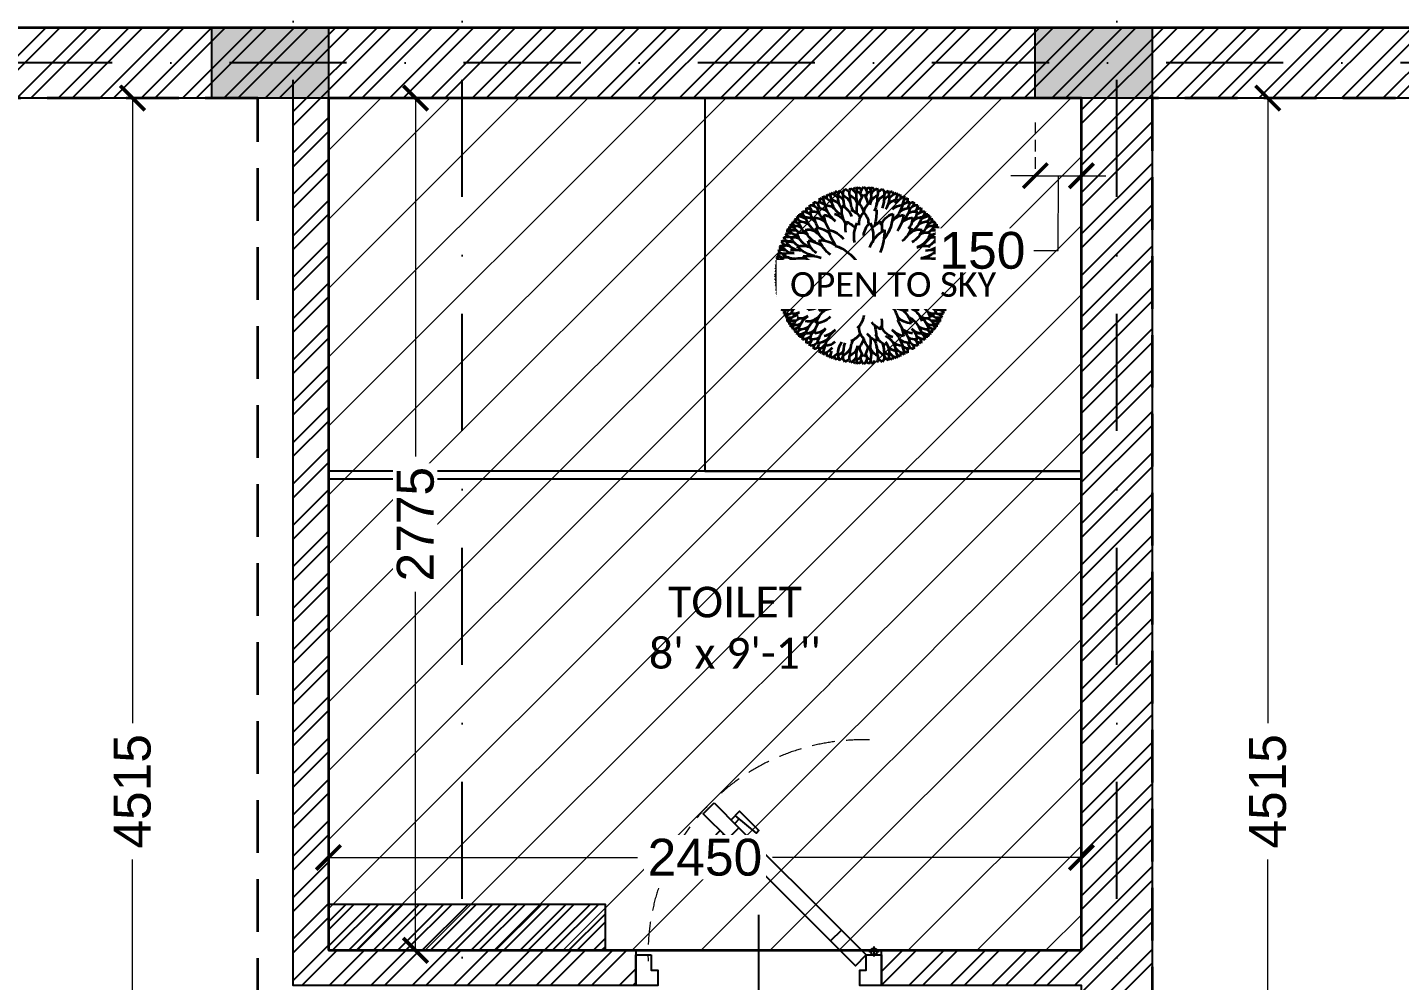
# Model space of a CAD drawing. Header units: millimetres. Extents: x -10000 to 124200, y -12045 to 23620.
# Drawn here: x 37130 to 41595, y 10516 to 13620 of the extents above; entities that cross this region are included whole.
import ezdxf
from ezdxf.enums import TextEntityAlignment as Align

# ---------------------------------------------------------------- set-up
doc = ezdxf.new("R2010")
doc.units = ezdxf.units.MM
doc.header["$LTSCALE"] = 150
for name, pattern in [('1625_East Villa$0$DASHED', [0.75, 0.5, -0.25]), ('1625_East Villa$0$HIDDEN', [0]), ('1625E_Grid$0$DASHDOTX2', [50.8, 25.4, -12.7, 0, -12.7]), ('3BHK-W(SB)$0$HIDDEN', [0.375, 0.25, -0.125]), ('HIDDENX2', [19.05, 12.7, -6.35])]:
    doc.linetypes.add(name, pattern=pattern)
for name, color, linetype in [('1625_East Villa$0$ad-Door', 11, 'Continuous'), ('1625_East Villa$0$ad-Elevation 10', 8, 'Continuous'), ('1625_East Villa$0$ad-Furniture', 8, 'Continuous'), ('1625_East Villa$0$ad-Glass Sectionline', 140, 'Continuous'), ('1625_East Villa$0$ad-Ledge wall', 6, 'Continuous'), ('1625_East Villa$0$ad-Text main', 7, 'Continuous'), ('1625_East Villa$0$ad-Text Main_Door&window Label', 7, 'Continuous'), ('1625_East Villa$0$ad-Wall', 240, 'Continuous'), ('1625_East Villa$0$ad-Wall hatch', 8, 'Continuous'), ('1625E_Columns$0$ad-Column', 3, 'Continuous'), ('1625E_Columns$0$ad-Column Hatch', 125, 'Continuous'), ('1625E_Grid$0$ad-Grid', 8, '1625E_Grid$0$DASHDOTX2')]:
    doc.layers.add(name, color=color, linetype=linetype)
doc.layers.add('1625_East Villa$0$ad-Landscape 2', color=7, linetype='Continuous', lineweight=35, true_color=0x264c00)
for name, color, linetype, lineweight in [('ad-Dimension', 6, 'Continuous', 0), ('ad-Elevation 10', 8, 'Continuous', 0), ('ad-Framing', 4, 'Continuous', 35)]:
    doc.layers.add(name, color=color, linetype=linetype, lineweight=lineweight)
doc.layers.get('1625_East Villa$0$ad-Furniture').off()
doc.styles.add('1625_East Villa$0$New Text Style', font='arial.ttf', dxfattribs={"height": 100})
doc.styles.add('1625_East Villa$0$Standard', font='calibril.ttf')
doc.styles.add('ROMANS-TITLE', font='arial.ttf', dxfattribs={"width": 0.8})
doc.styles.get("Standard").update_dxf_attribs({"font": 'arial.ttf'})
doc.dimstyles.new('A-75-DIM-INT (Framing)', dxfattribs={"dimscale": 100, "dimtxt": 1.5, "dimasz": 1, "dimexe": 0, "dimexo": 0, "dimgap": 0.5, "dimtad": 0, "dimdec": 0, "dimdsep": 46, "dimtxsty": 'ROMANS-TITLE', "dimblk": 'ARCHTICK', "dimcen": 0.025, "dimclrd": 5, "dimclre": 5, "dimclrt": 256, "dimazin": 2, "dimtfac": 1, "dimtdec": 0, "dimtmove": 1, "dimatfit": 0, "dimldrblk": 'ARCHTICK', "dimfxl": 1, "dimtfill": 1, "dimtolj": 1, "dimtzin": 0, "dimarcsym": 0})

# ---------------------------------------------------------------- blocks, each defined once
blk = doc.blocks.new('1625_East Villa$0$$ZCDB_AUDIT_GENERATED_C85C')
at = {"color": 8}
for points in [[(675, 75), (141.8, 359.5)], [(50, 25), (50, 0), (0, 0), (0, 50), (25, 50)], [(625, 75), (75, 75)], [(675, 50), (700, 50), (700, 0), (650, 0), (650, 25)], [(700, 0), (0, 0)], [(625, 25), (75, 25)]]:
    blk.add_lwpolyline(points, dxfattribs=at)
for points in [[(75, 25), (25, 25), (25, 75), (75, 75)], [(675, 25), (625, 25), (625, 75), (675, 75)]]:
    blk.add_lwpolyline(points, close=True, dxfattribs=at)
at = {"color": 140}
for points in [[(625, 60), (75, 60)], [(625, 40), (75, 40)]]:
    blk.add_lwpolyline(points, dxfattribs=at)
at = {"color": 8, "linetype": '1625_East Villa$0$HIDDEN'}
blk.add_arc((497.1, 38.3), 473.6, 122.8151, 175.5591, dxfattribs=at)
blk = doc.blocks.new('*U141')
at = {"xscale": -1}
blk.add_blockref('1625_East Villa$0$$ZCDB_AUDIT_GENERATED_C85C', (700, 0), dxfattribs=at)
blk = doc.blocks.new('1625_East Villa$0$A$C61BE7BBE')
at = {"layer": '1625_East Villa$0$ad-Landscape 2'}
for centre, radius, start, end in [((-1.034, 3.87), 0.552, 170.48559, 205.45287), ((-1.759, 3.363), 0.625, 31.25767, 73.08831), ((-1.053, 3.888), 0.343, 154.82228, 186.10535), ((-1.415, 3.77), 0.269, 35.04222, 78.95985), ((5.866, 2.673), 7.168, 168.75967, 170.83335), ((-1.327, 3.744), 0.358, 14.37957, 65.67824), ((-0.641, 3.924), 0.342, 140.17932, 198.67463), ((-1.18, 3.454), 0.743, 47.03228, 68.14061), ((-0.143, 3.955), 0.535, 155.19049, 195.20682), ((-0.906, 3.641), 0.606, 24.0272, 62.73054), ((-0.266, 4.046), 0.225, 130.84427, 173.75905), ((-0.491, 4.017), 0.214, 30.41563, 68.82996), ((0.485, 3.825), 0.838, 164.13269, 202.27743), ((-0.096, 4.063), 0.227, 130.93347, 187.27283), ((-0.466, 3.725), 0.359, 3.05127, 66.29439), ((-0.414, 3.981), 0.305, 17.09734, 56.39496), ((0.323, 3.905), 0.477, 132.73866, 179.56243), ((-0.323, 3.905), 0.477, 0.43757, 47.26134), ((0.466, 3.725), 0.359, 113.70561, 176.94873), ((0.414, 3.981), 0.305, 123.60504, 162.90266), ((0.096, 4.063), 0.227, 352.72717, 49.06653), ((-0.485, 3.825), 0.838, 337.72257, 15.86731), ((0.491, 4.017), 0.214, 111.17004, 149.58437), ((0.906, 3.641), 0.606, 117.26946, 155.9728), ((0.266, 4.046), 0.225, 6.24095, 49.15573), ((0.143, 3.955), 0.535, 344.79318, 24.80951), ((1.18, 3.454), 0.743, 111.85939, 132.96772), ((0.641, 3.924), 0.342, 341.32537, 39.82068), ((1.327, 3.744), 0.358, 114.32176, 165.62043), ((-5.866, 2.673), 7.168, 9.16665, 11.24033), ((1.415, 3.77), 0.269, 101.04015, 144.95778), ((1.759, 3.363), 0.625, 106.91169, 148.74233), ((1.053, 3.888), 0.343, 353.89465, 25.17772), ((1.034, 3.87), 0.552, 334.54713, 9.51441), ((-2.128, 3.396), 0.461, 182.36478, 225.58317), ((-2.622, 2.757), 0.621, 49.77589, 86.93335), ((-2.106, 3.468), 0.289, 169.0778, 214.64065), ((-2.403, 3.194), 0.329, 46.24511, 87.68542), ((-0.915, 3.796), 1.32, 191.93886, 206.21864), ((-2.239, 2.943), 0.581, 48.33638, 86.67487), ((-1.692, 3.651), 0.41, 172.3277, 203.61076), ((-2.158, 3.355), 0.356, 46.86291, 80.36915), ((-0.466, 3.951), 1.488, 185.97252, 202.70743), ((-2.444, 2.7), 1.205, 39.61762, 65.52562), ((-1.896, 2.617), 0.764, 47.38545, 86.81155), ((-0.488, 3.723), 1.408, 194.08678, 230.75178), ((-1.452, 3.751), 0.311, 153.81915, 198.78711), ((-1.821, 3.599), 0.302, 36.32124, 72.6008), ((-1.724, 2.922), 0.735, 40.38662, 76.09196), ((-0.211, 3.764), 1.016, 176.98112, 215.15022), ((-1.383, 3.356), 0.488, 27.43755, 71.18261), ((0.785, 3.797), 1.765, 178.75477, 198.61147), ((-1.37, 3.11), 0.824, 23.21959, 61.77969), ((0.81, 3.717), 1.458, 175.33806, 205.55583), ((-0.873, 3.314), 0.57, 6.67232, 66.26868), ((-0.876, 2.829), 0.895, 11.96194, 49.21126), ((0.672, 3.334), 0.873, 140.39412, 176.99618), ((-0.672, 3.334), 0.873, 3.00382, 39.60588), ((0.876, 2.829), 0.895, 130.78874, 168.03806), ((-1.74, 3.125), 2.067, 355.95212, 10.67856), ((0.873, 3.314), 0.57, 113.73132, 173.32768), ((-0.81, 3.717), 1.458, 334.44417, 4.66194), ((1.405, 2.554), 0.868, 114.71609, 161.31222), ((1.37, 3.11), 0.824, 118.22031, 156.78041), ((-0.295, 3.161), 1.349, 329.98702, 7.7695), ((-0.785, 3.797), 1.765, 341.38853, 1.24523), ((1.383, 3.356), 0.488, 108.81739, 152.56245), ((0.211, 3.764), 1.016, 324.84978, 3.01888), ((0.579, 3.745), 0.974, 298.34437, 353.53312), ((1.724, 2.922), 0.735, 103.90804, 139.61338), ((1.896, 2.617), 0.764, 93.18845, 132.61455), ((0.488, 3.723), 1.408, 309.24822, 345.91322), ((2.444, 2.7), 1.205, 114.47438, 140.38238), ((1.821, 3.599), 0.302, 107.3992, 143.67876), ((1.452, 3.751), 0.311, 341.21289, 26.18085), ((0.466, 3.951), 1.488, 337.29257, 354.02748), ((2.239, 2.943), 0.581, 93.32513, 131.66362), ((2.158, 3.355), 0.356, 99.63085, 133.13709), ((1.692, 3.651), 0.41, 336.38924, 7.6723), ((0.915, 3.796), 1.32, 333.78136, 348.06114), ((2.403, 3.194), 0.329, 92.31458, 133.75489), ((2.622, 2.757), 0.621, 93.06665, 130.22411), ((2.106, 3.468), 0.289, 325.35935, 10.9222), ((2.128, 3.396), 0.461, 314.41683, 357.63522), ((-3.255, 2.307), 0.399, 70.94104, 97.72728), ((-4.711, 2.181), 1.496, 14.55365, 20.41362), ((-3.205, 2.09), 0.759, 53.84333, 88.58495), ((-2.833, 2.887), 0.356, 186.20703, 235.71806), ((-3.025, 2.67), 0.274, 57.97543, 101.26619), ((-2.929, 2.933), 0.15, 177.47025, 233.80961), ((-2.554, 3.07), 0.372, 177.60187, 227.96098), ((-3.055, 2.232), 0.863, 51.02378, 81.38718), ((-1.329, 3.259), 1.53, 197.59049, 235.74559), ((-2.813, 2.152), 0.645, 39.15642, 87.78171), ((-2.458, 3.195), 0.289, 169.0778, 214.64065), ((-3.046, 2.005), 1.281, 66.14352, 76.28476), ((-2.436, 2.424), 0.643, 63.07607, 102.38547), ((-1.999, 3.032), 0.544, 178.24862, 230.68038), ((-2.402, 1.959), 0.821, 45.12287, 85.9267), ((-1.447, 2.814), 0.898, 182.30093, 220.50756), ((-2.208, 2.504), 0.73, 50.8151, 91.05063), ((-1.014, 3.524), 1.242, 193.52703, 228.39805), ((-2.026, 2.069), 0.846, 38.49282, 81.42911), ((-0.442, 3.021), 1.463, 184.53972, 217.07204), ((-1.697, 2.079), 0.932, 21.01467, 71.00855), ((0.542, 2.951), 1.936, 179.73155, 217.41149), ((2.889, 3.142), 3.502, 179.98243, 192.00519), ((0.453, 2.514), 0.676, 132.16499, 188.60831), ((-0.453, 2.514), 0.676, 351.39169, 47.83501), ((0.914, 2.323), 0.874, 110.1808, 148.59513), ((1.697, 2.079), 0.932, 108.99145, 158.98533), ((2.026, 2.069), 0.846, 98.57089, 141.50718), ((0.442, 3.021), 1.463, 322.92796, 355.46028), ((2.208, 2.504), 0.73, 88.94937, 129.1849), ((2.402, 1.959), 0.821, 94.0733, 134.87713), ((1.014, 3.524), 1.242, 311.60195, 346.47297), ((1.447, 2.814), 0.898, 319.49244, 357.69907), ((2.436, 2.424), 0.643, 77.61453, 116.92393), ((1.329, 3.259), 1.53, 304.25441, 342.40951), ((2.813, 2.152), 0.645, 92.21829, 140.84358), ((1.999, 3.032), 0.544, 309.31962, 1.75138), ((3.055, 2.232), 0.863, 98.61282, 128.97622), ((3.046, 2.005), 1.281, 103.71524, 113.85648), ((2.458, 3.195), 0.289, 325.35935, 10.9222), ((3.205, 2.09), 0.759, 91.41505, 126.15667), ((2.554, 3.07), 0.372, 312.03902, 2.39813), ((3.025, 2.67), 0.274, 78.73381, 122.02457), ((2.929, 2.933), 0.15, 306.19039, 2.52975), ((2.833, 2.887), 0.356, 304.28194, 353.79297), ((3.255, 2.307), 0.399, 82.27272, 109.05896), ((4.711, 2.181), 1.496, 159.58638, 165.44635), ((-3.508, 1.218), 0.814, 86.76384, 107.52222), ((-3.394, 2.243), 0.437, 214.78481, 261.07296), ((-3.623, 2.031), 0.183, 51.14247, 102.0713), ((-3.413, 2.155), 0.239, 166.75476, 212.31761), ((-3.324, 1.386), 0.793, 85.56631, 108.01228), ((-3.104, 2.475), 0.573, 215.76353, 266.37343), ((-3.41, 2.32), 0.148, 166.0967, 261.70295), ((-3.547, 1.977), 0.379, 53.8191, 90.95416), ((-3.325, 2.438), 0.17, 170.71369, 216.27653), ((-3.454, 2.302), 0.168, 59.89017, 103.18093), ((-3.218, 2.537), 0.186, 168.23624, 240.99446), ((-3.387, 2.087), 0.488, 50.8294, 91.59888), ((-3.21, 2.109), 0.273, 35.39886, 122.15517), ((-2.867, 2.536), 0.525, 201.8257, 248.02813), ((-3.002, 1.519), 0.544, 53.77897, 109.79803), ((-2.259, 2.257), 0.955, 193.74281, 250.74014), ((-3.088, 1.801), 0.795, 52.47186, 91.55185), ((-2.167, 2.776), 0.96, 190.85815, 236.55055), ((-2.675, 1.508), 0.695, 38.28249, 99.3433), ((-1.894, 2.412), 0.921, 193.66836, 242.88227), ((-0.957, 2.767), 1.425, 199.73306, 231.77211), ((2.262, 2.222), 3.258, 180.48635, 200.14254), ((-1.892, 0.74), 1.708, 20.47463, 58.37181), ((1.11, 2.329), 1.983, 172.86966, 187.13034), ((-1.144, 1.7), 0.928, 34.91657, 71.05051), ((0.973, 1.875), 1.434, 153.15977, 192.1138), ((-0.947, 1.818), 0.953, 6.22136, 47.73687), ((-0.973, 1.875), 1.434, 347.8862, 26.84023), ((1.144, 1.7), 0.928, 108.94949, 145.08343), ((-1.11, 2.329), 1.983, 352.86966, 7.13034), ((1.856, 1.09), 1.102, 99.73184, 143.96094), ((0.013, 2.499), 1.688, 321.43671, 348.97151), ((2.301, 1.358), 0.927, 90.17163, 138.26071), ((0.957, 2.767), 1.425, 308.22789, 340.26694), ((2.675, 1.508), 0.695, 80.6567, 141.71751), ((1.894, 2.412), 0.921, 297.11773, 346.33164), ((2.259, 2.257), 0.955, 289.25986, 346.25719), ((3.088, 1.801), 0.795, 88.44815, 127.52814), ((3.002, 1.519), 0.544, 70.20197, 126.22103), ((2.167, 2.776), 0.96, 303.44945, 349.14185), ((3.21, 2.109), 0.273, 57.84483, 144.60114), ((2.867, 2.536), 0.525, 291.97187, 338.1743), ((3.387, 2.087), 0.488, 88.40112, 129.1706), ((3.104, 2.475), 0.573, 273.62657, 324.23647), ((3.324, 1.386), 0.793, 71.98772, 94.43369), ((3.218, 2.537), 0.186, 299.00554, 11.76376), ((3.547, 1.977), 0.379, 89.04584, 126.1809), ((3.454, 2.302), 0.168, 76.81907, 120.10983), ((3.41, 2.32), 0.148, 278.29705, 13.9033), ((3.325, 2.438), 0.17, 323.72347, 9.28631), ((3.508, 1.218), 0.814, 72.47778, 93.23616), ((3.394, 2.243), 0.437, 278.92704, 325.21519), ((3.623, 2.031), 0.183, 77.9287, 128.85753), ((3.413, 2.155), 0.239, 327.68239, 13.24524), ((-3.843, 1.163), 0.285, 68.35462, 126.71622), ((-3.806, 1.439), 0.213, 192.8534, 276.06864), ((-3.799, 1.387), 0.279, 60.36234, 119.63766), ((-3.602, 1.788), 0.37, 205.36372, 256.0362), ((-3.699, 1.02), 0.428, 72.41068, 114.40253), ((-3.393, 1.57), 0.508, 198.36566, 274.36285), ((-3.646, 0.97), 0.879, 87.00257, 102.07341), ((-3.566, 1.894), 0.271, 193.65461, 282.44901), ((-3.531, 1.186), 0.443, 66.56317, 113.43683), ((-2.872, 2.169), 1.015, 214.6416, 251.06237), ((-3.37, 1.133), 0.705, 65.60352, 98.75304), ((-2.789, 2.062), 0.727, 198.67082, 243.79699), ((-2.935, 0.536), 0.892, 63.91881, 106.35993), ((2.005, -0.521), 2.052, 108.22121, 146.63555), ((2.053, 0.575), 1.111, 86.04844, 128.35019), ((0.504, 2.388), 1.772, 307.95541, 336.59015), ((2.813, 0.17), 1.503, 95.62532, 123.13317), ((1.841, 1.801), 0.836, 300.6803, 350.69519), ((2.07, 2.438), 1.53, 280.87998, 316.84474), ((2.935, 0.536), 0.892, 73.64007, 116.08119), ((3.37, 1.133), 0.705, 81.24696, 114.39648), ((2.789, 2.062), 0.727, 296.20301, 341.32918), ((2.872, 2.169), 1.015, 288.93763, 325.3584), ((3.531, 1.186), 0.443, 66.56317, 113.43683), ((3.393, 1.57), 0.508, 265.63715, 341.63434), ((3.566, 1.894), 0.271, 257.55099, 346.34539), ((3.699, 1.02), 0.428, 65.59747, 107.58932), ((3.646, 0.97), 0.879, 77.92659, 92.99743), ((3.799, 1.387), 0.279, 60.36234, 119.63766), ((3.602, 1.788), 0.37, 283.9638, 334.63628), ((3.843, 1.163), 0.285, 53.28378, 111.64538), ((3.806, 1.439), 0.213, 263.93136, 347.1466), ((-4.09, 0.554), 0.166, 79.35441, 130.28324), ((-4.007, 0.779), 0.214, 207.19351, 284.68974), ((-4.09, 0.665), 0.235, 66.95459, 113.04541), ((-3.864, 1.022), 0.348, 203.91838, 280.78741), ((-3.983, 0.753), 0.314, 81.59333, 119.16505), ((-3.806, 1.227), 0.386, 211.15088, 261.88723), ((-3.868, 0.167), 0.526, 77.39124, 114.96296), ((-3.867, 1.227), 0.193, 174.18666, 290.59598), ((-3.99, 0.707), 0.544, 67.64575, 97.28341), ((-3.715, 0.193), 0.678, 81.55573, 114.70525), ((-3.288, 1.64), 1.093, 229.52167, 276.17194), ((-3.529, 0.17), 0.914, 78.01728, 113.3144), ((-3.242, 1.855), 1.065, 232.5105, 267.25212), ((-3.006, -0.698), 1.529, 80.07303, 110.39202), ((-2.506, 2.298), 1.873, 236.55296, 269.35046), ((-3.278, -0.198), 1.427, 76.95691, 99.25489), ((-2.521, 2.218), 1.411, 225.5947, 260.34135), ((2.612, -0.83), 1.771, 80.78995, 108.93131), ((1.914, 1.938), 1.415, 281.89122, 313.87774), ((2.506, 2.298), 1.873, 270.64954, 303.44704), ((3.006, -0.698), 1.529, 69.60798, 99.92697), ((3.278, -0.198), 1.427, 80.74511, 103.04309), ((3.288, 1.64), 1.093, 263.82806, 310.47833), ((3.242, 1.855), 1.065, 272.74788, 307.4895), ((3.529, 0.17), 0.914, 66.6856, 101.98272), ((3.715, 0.193), 0.678, 65.29475, 98.44427), ((3.868, 0.167), 0.526, 65.03704, 102.60876), ((3.99, 0.707), 0.544, 82.71659, 112.35425), ((3.867, 1.227), 0.193, 249.40402, 5.81334), ((3.864, 1.022), 0.348, 259.21259, 336.08162), ((3.806, 1.227), 0.386, 278.11277, 328.84912), ((3.983, 0.753), 0.314, 60.83495, 98.40667), ((4.007, 0.779), 0.214, 255.31026, 332.80649), ((4.09, 0.665), 0.235, 66.95459, 113.04541), ((4.09, 0.554), 0.166, 49.71676, 100.64559), ((-4.197, 0.939), 0.734, 266.42892, 296.01705), ((-3.927, 0.536), 0.456, 226.08818, 286.23686), ((-4.046, -0.101), 0.224, 105.31091, 151.56637), ((-4.487, 1.629), 1.285, 281.63719, 288.00047), ((-3.052, 1.626), 1.72, 226.87005, 233.5161), ((-4.021, -0.331), 0.887, 85.54152, 102.47041), ((-3.99, 0.621), 0.238, 201.22812, 283.00293), ((-3.58, 1.265), 0.803, 230.61412, 270.78978), ((-3.761, -0.151), 0.567, 79.89405, 113.04357), ((-3.616, 0.691), 0.486, 221.13896, 275.57028), ((-3.241, -0.766), 1.009, 91.25618, 130.10548), ((-3.234, -0.221), 0.76, 84.12058, 124.2254), ((-2.722, 2.114), 1.948, 241.18217, 266.26036), ((-2.353, -1.17), 1.423, 97.04197, 124.31969), ((-1.863, 3.033), 2.882, 251.61053, 271.71734), ((1.026, -1.431), 1.766, 54.46623, 125.53377), ((1.863, 3.033), 2.882, 268.28266, 288.38947), ((1.853, -0.999), 1.59, 54.65742, 92.19306), ((2.353, -1.17), 1.423, 55.68031, 82.95803), ((3.234, -0.221), 0.76, 55.7746, 95.87942), ((3.58, 1.265), 0.803, 269.21022, 309.38588), ((3.616, 0.691), 0.486, 264.42972, 318.86104), ((3.761, -0.151), 0.567, 66.95643, 100.10595), ((3.927, 0.536), 0.456, 253.76314, 313.91182), ((4.197, 0.939), 0.734, 243.98295, 273.57108), ((3.99, 0.621), 0.238, 256.99707, 338.77188), ((4.021, -0.331), 0.887, 77.52959, 94.45848), ((3.052, 1.626), 1.72, 306.4839, 313.12995), ((4.487, 1.629), 1.285, 251.99953, 258.36281), ((4.046, -0.101), 0.224, 28.43363, 74.68909), ((-4.046, 0.101), 0.224, 208.43363, 254.68909), ((-3.927, -0.536), 0.456, 73.76314, 133.91182), ((-4.197, -0.939), 0.734, 63.98295, 93.57108), ((-3.052, -1.626), 1.72, 126.4839, 133.12995), ((-4.487, -1.629), 1.285, 71.99953, 78.36281), ((-3.99, -0.621), 0.238, 76.99707, 158.77188), ((-4.021, 0.331), 0.887, 257.52959, 274.45848), ((-4.007, -0.779), 0.214, 75.31026, 152.80649), ((-3.58, -1.265), 0.803, 89.21022, 129.38588), ((-3.868, -0.167), 0.526, 245.03704, 282.60876), ((-3.288, -1.64), 1.093, 83.82806, 130.47833), ((-3.616, -0.691), 0.486, 84.42972, 138.86104), ((-3.761, 0.151), 0.567, 246.95643, 280.10595), ((-3.241, 0.766), 1.009, 229.89452, 268.74382), ((-2.722, -2.114), 1.948, 93.73964, 118.81783), ((-3.234, 0.221), 0.76, 235.7746, 275.87942), ((-2.506, -2.298), 1.873, 90.64954, 123.44704), ((-2.353, 1.17), 1.423, 235.68031, 262.95803), ((-1.914, -1.938), 1.415, 101.89122, 133.87774), ((-1.863, -3.033), 2.882, 88.28266, 108.38947), ((-1.853, 0.999), 1.59, 234.65742, 272.19306), ((0.278, -1.632), 1.654, 125.14588, 172.92903), ((-2.005, 0.521), 2.052, 288.22121, 326.63555), ((0.182, -2.617), 2.589, 36.37093, 63.62041), ((1.863, -3.033), 2.882, 71.61053, 91.71734), ((1.853, 0.999), 1.59, 267.80694, 305.34258), ((1.914, -1.938), 1.415, 46.12226, 78.10878), ((2.353, 1.17), 1.423, 277.04197, 304.31969), ((2.506, -2.298), 1.873, 56.55296, 89.35046), ((2.722, -2.114), 1.948, 61.18217, 86.26036), ((3.234, 0.221), 0.76, 264.12058, 304.2254), ((3.288, -1.64), 1.093, 49.52167, 96.17194), ((3.241, 0.766), 1.009, 271.25618, 310.10548), ((3.616, -0.691), 0.486, 41.13896, 95.57028), ((3.58, -1.265), 0.803, 50.61412, 90.78978), ((3.761, 0.151), 0.567, 259.89405, 293.04357), ((3.868, -0.167), 0.526, 257.39124, 294.96296), ((3.927, -0.536), 0.456, 46.08818, 106.23686), ((4.197, -0.939), 0.734, 86.42892, 116.01705), ((3.99, -0.621), 0.238, 21.22812, 103.00293), ((4.021, 0.331), 0.887, 265.54152, 282.47041), ((4.007, -0.779), 0.214, 27.19351, 104.68974), ((3.052, -1.626), 1.72, 46.87005, 53.5161), ((4.487, -1.629), 1.285, 101.63719, 108.00047), ((4.046, 0.101), 0.224, 285.31091, 331.56637), ((-4.09, -0.554), 0.166, 229.71676, 280.64559), ((-3.864, -1.022), 0.348, 79.21259, 156.08162), ((-4.09, -0.665), 0.235, 246.95459, 293.04541), ((-3.806, -1.227), 0.386, 98.11277, 148.84912), ((-3.983, -0.753), 0.314, 240.83495, 278.40667), ((-3.867, -1.227), 0.193, 69.40402, 185.81334), ((-3.99, -0.707), 0.544, 262.71659, 292.35425), ((-3.806, -1.439), 0.213, 83.93136, 167.1466), ((-3.715, -0.193), 0.678, 245.29475, 278.44427), ((-3.242, -1.855), 1.065, 92.74788, 127.4895), ((-3.529, -0.17), 0.914, 246.6856, 281.98272), ((-3.393, -1.57), 0.508, 85.63715, 161.63434), ((-2.872, -2.169), 1.015, 108.93763, 145.3584), ((-2.521, -2.218), 1.411, 99.65865, 134.4053), ((-3.278, 0.198), 1.427, 260.74511, 283.04309), ((-2.07, -2.438), 1.53, 100.87998, 136.84474), ((-2.612, 0.83), 1.771, 260.78995, 288.93131), ((-2.355, 1.807), 2.891, 271.74206, 294.32586), ((2.355, 1.807), 2.891, 245.67414, 268.25794), ((0.504, -2.388), 1.772, 23.40985, 52.04459), ((2.612, 0.83), 1.771, 251.06869, 279.21005), ((1.841, -1.801), 0.836, 9.30481, 59.3197), ((2.07, -2.438), 1.53, 43.15526, 79.12002), ((3.278, 0.198), 1.427, 256.95691, 279.25489), ((2.872, -2.169), 1.015, 34.6416, 71.06237), ((3.242, -1.855), 1.065, 52.5105, 87.25212), ((3.529, -0.17), 0.914, 258.01728, 293.3144), ((3.393, -1.57), 0.508, 18.36566, 94.36285), ((3.715, -0.193), 0.678, 261.55573, 294.70525), ((3.99, -0.707), 0.544, 247.64575, 277.28341), ((3.806, -1.439), 0.213, 12.8534, 96.06864), ((3.864, -1.022), 0.348, 23.91838, 100.78741), ((3.867, -1.227), 0.193, 354.18666, 110.59598), ((3.806, -1.227), 0.386, 31.15088, 81.88723), ((3.983, -0.753), 0.314, 261.59333, 299.16505), ((4.09, -0.665), 0.235, 246.95459, 293.04541), ((4.09, -0.554), 0.166, 259.35441, 310.28324), ((-3.843, -1.163), 0.285, 233.28378, 291.64538), ((-3.602, -1.788), 0.37, 103.9638, 154.63628), ((-3.799, -1.387), 0.279, 240.36234, 299.63766), ((-3.699, -1.02), 0.428, 245.59747, 287.58932), ((-3.566, -1.894), 0.271, 77.55099, 166.34539), ((-3.646, -0.97), 0.879, 257.92659, 272.99743), ((-3.394, -2.243), 0.437, 98.92704, 145.21519), ((-3.531, -1.186), 0.443, 246.56317, 293.43683), ((-3.104, -2.475), 0.573, 93.62657, 144.23647), ((-2.789, -2.062), 0.727, 116.20301, 161.32918), ((-3.37, -1.133), 0.705, 261.24696, 294.39648), ((-2.259, -2.257), 0.955, 109.25986, 166.25719), ((-3.002, -1.519), 0.544, 250.20197, 306.22103), ((-1.894, -2.412), 0.921, 117.11773, 166.33164), ((-2.813, -0.17), 1.503, 275.62532, 303.13317), ((-0.957, -2.767), 1.425, 128.22789, 160.26694), ((-2.053, -0.575), 1.111, 266.04844, 308.35019), ((-0.013, -2.499), 1.688, 141.43671, 168.97151), ((0.947, -1.818), 0.953, 186.22136, 227.73687), ((2.053, -0.575), 1.111, 231.64981, 273.95156), ((0.957, -2.767), 1.425, 19.73306, 51.77211), ((2.813, -0.17), 1.503, 236.86683, 264.37468), ((2.675, -1.508), 0.695, 218.28249, 279.3433), ((2.935, -0.536), 0.892, 243.91881, 286.35993), ((3.002, -1.519), 0.544, 233.77897, 289.79803), ((3.37, -1.133), 0.705, 245.60352, 278.75304), ((2.789, -2.062), 0.727, 18.67082, 63.79699), ((3.104, -2.475), 0.573, 35.76353, 86.37343), ((3.531, -1.186), 0.443, 246.56317, 293.43683), ((3.394, -2.243), 0.437, 34.78481, 81.07296), ((3.566, -1.894), 0.271, 13.65461, 102.44901), ((3.699, -1.02), 0.428, 252.41068, 294.40253), ((3.646, -0.97), 0.879, 267.00257, 282.07341), ((3.799, -1.387), 0.279, 240.36234, 299.63766), ((3.602, -1.788), 0.37, 25.36372, 76.0362), ((3.843, -1.163), 0.285, 248.35462, 306.71622), ((-3.508, -1.218), 0.814, 252.47778, 273.23616), ((-3.623, -2.031), 0.183, 257.9287, 308.85753), ((-3.413, -2.155), 0.239, 147.68239, 193.24524), ((-3.324, -1.386), 0.793, 251.98772, 274.43369), ((-3.41, -2.32), 0.148, 98.29705, 193.9033), ((-3.547, -1.977), 0.379, 269.04584, 306.1809), ((-3.325, -2.438), 0.17, 143.72347, 189.28631), ((-3.454, -2.302), 0.168, 256.81907, 300.10983), ((-3.218, -2.537), 0.186, 119.00554, 191.76376), ((-3.387, -2.087), 0.488, 268.40112, 309.1706), ((-2.867, -2.536), 0.525, 111.97187, 158.1743), ((-3.21, -2.109), 0.273, 237.84483, 324.60114), ((-4.711, -2.181), 1.496, 339.58638, 345.44635), ((-2.833, -2.887), 0.356, 124.28194, 173.79297), ((-2.167, -2.776), 0.96, 123.44945, 169.14185), ((-3.088, -1.801), 0.795, 268.44815, 307.52814), ((-1.329, -3.259), 1.53, 124.25441, 162.40951), ((-2.813, -2.152), 0.645, 272.21829, 320.84358), ((-1.999, -3.032), 0.544, 129.31962, 181.75138), ((-2.402, -1.959), 0.821, 274.0733, 314.87713), ((-2.301, -1.358), 0.927, 270.17163, 318.26071), ((-1.014, -3.524), 1.242, 131.60195, 166.47297), ((-0.442, -3.021), 1.463, 142.92796, 175.46028), ((-2.026, -2.069), 0.846, 278.57089, 321.50718), ((-1.697, -2.079), 0.932, 288.99145, 338.98533), ((1.11, -2.329), 1.983, 172.86966, 187.13034), ((-1.144, -1.7), 0.928, 288.94949, 325.08343), ((2.889, -3.142), 3.502, 167.99481, 180.01757), ((-0.453, -2.514), 0.676, 312.16499, 8.60831), ((2.026, -2.069), 0.846, 218.49282, 261.42911), ((2.301, -1.358), 0.927, 221.73929, 269.82837), ((2.402, -1.959), 0.821, 225.12287, 265.9267), ((1.014, -3.524), 1.242, 13.52703, 48.39805), ((1.447, -2.814), 0.898, 2.30093, 40.50756), ((1.329, -3.259), 1.53, 17.59049, 55.74559), ((2.813, -2.152), 0.645, 219.15642, 267.78171), ((1.999, -3.032), 0.544, 358.24862, 50.68038), ((3.088, -1.801), 0.795, 232.47186, 271.55185), ((2.167, -2.776), 0.96, 10.85815, 56.55055), ((3.21, -2.109), 0.273, 215.39886, 302.15517), ((2.833, -2.887), 0.356, 6.20703, 55.71806), ((2.867, -2.536), 0.525, 21.8257, 68.02813), ((3.387, -2.087), 0.488, 230.8294, 271.59888), ((3.324, -1.386), 0.793, 265.56631, 288.01228), ((4.711, -2.181), 1.496, 194.55365, 200.41362), ((3.218, -2.537), 0.186, 348.23624, 60.99446), ((3.547, -1.977), 0.379, 233.8191, 270.95416), ((3.454, -2.302), 0.168, 239.89017, 283.18093), ((3.41, -2.32), 0.148, 346.0967, 81.70295), ((3.508, -1.218), 0.814, 266.76384, 287.52222), ((3.325, -2.438), 0.17, 350.71369, 36.27653), ((3.623, -2.031), 0.183, 231.14247, 282.0713), ((3.413, -2.155), 0.239, 346.75476, 32.31761), ((-3.255, -2.307), 0.399, 262.27272, 289.05896), ((-3.205, -2.09), 0.759, 271.41505, 306.15667), ((-2.929, -2.933), 0.15, 126.19039, 182.52975), ((-3.025, -2.67), 0.274, 258.73381, 302.02457), ((-2.554, -3.07), 0.372, 132.03902, 182.39813), ((-3.055, -2.232), 0.863, 278.61282, 308.97622), ((-2.458, -3.195), 0.289, 145.35935, 190.9222), ((-3.046, -2.005), 1.281, 283.71524, 293.85648), ((-2.128, -3.396), 0.461, 134.41683, 177.63522), ((-2.622, -2.757), 0.621, 273.06665, 310.22411), ((-2.436, -2.424), 0.643, 257.61453, 296.92393), ((-2.208, -2.504), 0.73, 268.94937, 309.1849), ((-0.915, -3.796), 1.32, 153.78136, 168.06114), ((-0.488, -3.723), 1.408, 129.24822, 165.91322), ((-1.896, -2.617), 0.764, 273.18845, 312.61455), ((-0.579, -3.745), 0.974, 118.34437, 173.53312), ((-0.211, -3.764), 1.016, 144.84978, 183.01888), ((-1.405, -2.554), 0.868, 294.71609, 341.31222), ((0.785, -3.797), 1.765, 161.38853, 181.24523), ((0.81, -3.717), 1.458, 154.44417, 184.66194), ((-0.914, -2.323), 0.874, 290.1808, 328.59513), ((1.74, -3.125), 2.067, 175.95212, 190.67856), ((-0.876, -2.829), 0.895, 310.78874, 348.03806), ((0.876, -2.829), 0.895, 191.96194, 229.21126), ((0.914, -2.323), 0.874, 211.40487, 249.8192), ((-0.81, -3.717), 1.458, 355.33806, 25.55583), ((-0.785, -3.797), 1.765, 358.75477, 18.61147), ((0.211, -3.764), 1.016, 356.98112, 35.15022), ((0.488, -3.723), 1.408, 14.08678, 50.75178), ((1.896, -2.617), 0.764, 227.38545, 266.81155), ((2.208, -2.504), 0.73, 230.8151, 271.05063), ((0.915, -3.796), 1.32, 11.93886, 26.21864), ((2.436, -2.424), 0.643, 243.07607, 282.38547), ((2.622, -2.757), 0.621, 229.77589, 266.93335), ((2.128, -3.396), 0.461, 2.36478, 45.58317), ((3.055, -2.232), 0.863, 231.02378, 261.38718), ((3.046, -2.005), 1.281, 246.14352, 256.28476), ((2.458, -3.195), 0.289, 349.0778, 34.64065), ((3.205, -2.09), 0.759, 233.84333, 268.58495), ((2.554, -3.07), 0.372, 357.60187, 47.96098), ((3.025, -2.67), 0.274, 237.97543, 281.26619), ((2.929, -2.933), 0.15, 357.47025, 53.80961), ((3.255, -2.307), 0.399, 250.94104, 277.72728), ((-2.106, -3.468), 0.289, 145.35935, 190.9222), ((-2.403, -3.194), 0.329, 272.31458, 313.75489), ((-2.239, -2.943), 0.581, 273.32513, 311.66362), ((-1.692, -3.651), 0.41, 156.38924, 187.6723), ((-2.158, -3.355), 0.356, 279.63085, 313.13709), ((-0.466, -3.951), 1.488, 157.29257, 174.02748), ((-2.444, -2.7), 1.205, 294.47438, 320.38238), ((-1.452, -3.751), 0.311, 161.21289, 206.18085), ((-1.821, -3.599), 0.302, 287.3992, 323.67876), ((-1.034, -3.87), 0.552, 154.54713, 189.51441), ((-1.759, -3.363), 0.625, 286.91169, 328.74233), ((-1.724, -2.922), 0.735, 283.90804, 319.61338), ((-1.053, -3.888), 0.343, 173.89465, 205.17772), ((-1.415, -3.77), 0.269, 281.04015, 324.95778), ((-1.383, -3.356), 0.488, 288.81739, 332.56245), ((5.866, -2.673), 7.168, 189.16665, 191.24033), ((-1.327, -3.744), 0.358, 294.32176, 345.62043), ((-0.641, -3.924), 0.342, 161.32537, 219.82068), ((-1.37, -3.11), 0.824, 298.22031, 336.78041), ((-0.143, -3.955), 0.535, 164.79318, 204.80951), ((-0.873, -3.314), 0.57, 293.73132, 353.32768), ((0.485, -3.825), 0.838, 157.72257, 195.86731), ((-0.466, -3.725), 0.359, 293.70561, 356.94873), ((0.672, -3.334), 0.873, 183.00382, 219.60588), ((0.323, -3.905), 0.477, 180.43757, 227.26134), ((-0.672, -3.334), 0.873, 320.39412, 356.99618), ((-0.323, -3.905), 0.477, 312.73866, 359.56243), ((0.466, -3.725), 0.359, 183.05127, 246.29439), ((-0.485, -3.825), 0.838, 344.13269, 22.27743), ((0.873, -3.314), 0.57, 186.67232, 246.26868), ((0.906, -3.641), 0.606, 204.0272, 242.73054), ((1.37, -3.11), 0.824, 203.21959, 241.77969), ((0.143, -3.955), 0.535, 335.19049, 15.20682), ((0.641, -3.924), 0.342, 320.17932, 18.67463), ((1.383, -3.356), 0.488, 207.43755, 251.18261), ((1.327, -3.744), 0.358, 194.37957, 245.67824), ((-5.866, -2.673), 7.168, 348.75967, 350.83335), ((1.415, -3.77), 0.269, 215.04222, 258.95985), ((1.759, -3.363), 0.625, 211.25767, 253.08831), ((1.053, -3.888), 0.343, 334.82228, 6.10535), ((2.444, -2.7), 1.205, 219.61762, 245.52562), ((1.034, -3.87), 0.552, 350.48559, 25.45287), ((1.821, -3.599), 0.302, 216.32124, 252.6008), ((1.452, -3.751), 0.311, 333.81915, 18.78711), ((0.466, -3.951), 1.488, 5.97252, 22.70743), ((2.239, -2.943), 0.581, 228.33638, 266.67487), ((2.158, -3.355), 0.356, 226.86291, 260.36915), ((1.692, -3.651), 0.41, 352.3277, 23.61076), ((2.403, -3.194), 0.329, 226.24511, 267.68542), ((2.106, -3.468), 0.289, 349.0778, 34.64065), ((-1.18, -3.454), 0.743, 291.85939, 312.96772), ((-0.266, -4.046), 0.225, 186.24095, 229.15573), ((-0.491, -4.017), 0.214, 291.17004, 329.58437), ((-0.096, -4.063), 0.227, 172.72717, 229.06653), ((-0.414, -3.981), 0.305, 303.60504, 342.90266), ((0.414, -3.981), 0.305, 197.09734, 236.39496), ((0.096, -4.063), 0.227, 310.93347, 7.27283), ((0.491, -4.017), 0.214, 210.41563, 248.82996), ((0.266, -4.046), 0.225, 310.84427, 353.75905), ((1.18, -3.454), 0.743, 227.03228, 248.14061)]:
    blk.add_arc(centre, radius, start, end, dxfattribs=at)
blk = doc.blocks.new('1625_East Villa$0$zw$B1C6')
at = {"transparency": 33554559}
h = blk.add_hatch(color=74, dxfattribs=at)
h.dxf.hatch_style = 1
h.paths.add_polyline_path([(0, 0), (-1225, 0), (-1225, -1215), (0, -1215)])
at = {"layer": '1625_East Villa$0$ad-Elevation 10'}
blk.add_lwpolyline([(0, 0), (-1225, 0), (-1225, -1215), (0, -1215)], close=True, dxfattribs=at)
at = {"xscale": -67.90653060229481, "yscale": 67.90653060229484, "zscale": 67.90653060229484}
blk.add_blockref('1625_East Villa$0$A$C61BE7BBE', (-708.4, -577.7), dxfattribs=at)
at = {"layer": '1625_East Villa$0$ad-Text main', "color": 0, "insert": (-612.5, -607.5), "char_height": 80, "width": 677.446, "attachment_point": 5, "style": '1625_East Villa$0$Standard', "bg_fill": 2}
blk.add_mtext('OPEN TO SKY', dxfattribs=at)
blk = doc.blocks.new('1625_East Villa$0$zw$D46D')
at = {"layer": '1625_East Villa$0$ad-Glass Sectionline'}
blk.add_lwpolyline([(4560, 12150), (7010, 12150), (7010, 12175), (4560, 12175)], close=True, dxfattribs=at)
at = {"xscale": -1}
blk.add_blockref('*U141', (5785, 12150), dxfattribs=at)
blk.add_blockref('1625_East Villa$0$zw$B1C6', (7010, 13390))
blk = doc.blocks.new('1625_East Villa$0$zw$3849')
at = {"layer": '1625_East Villa$0$ad-Text main', "insert": (5882.8, 11665), "char_height": 100, "width": 1424.195, "attachment_point": 5, "style": '1625_East Villa$0$Standard', "bg_fill": 2}
blk.add_mtext("TOILET\\P8' x 9'-1''", dxfattribs=at)
blk = doc.blocks.new('*U136')
for p, q in [((8.3, -111.1), (41.7, -111.1)), ((25, -127.8), (25, -94.4)), ((528.5, -478), (513.6, -492.9)), ((463.3, -543.1), (478.2, -528.2))]:
    blk.add_line(p, q)
for points in [[(50, -100), (0, -100), (0, 0), (71.4, 0), (71.4, -35.7), (71.4, -50), (50, -50)], [(750, -100), (750, -50), (728.6, -50), (728.6, -35.7), (728.6, 0), (800, 0), (800, -100)], [(50, -100), (130.8, -180.8), (166.2, -145.5), (85.4, -64.6)], [(130.8, -180.8), (464.2, -514.2), (499.5, -478.8), (166.2, -145.5)], [(545, -595), (464.2, -514.2), (499.5, -478.8), (580.3, -559.6)]]:
    blk.add_lwpolyline(points, close=True)
for points in [[(525.4, -504.7), (552.8, -477.2), (490, -414.3), (482.2, -422.2), (539.2, -490.8)], [(490, -540), (462.5, -567.5), (399.7, -504.7), (407.6, -496.8), (476.2, -553.8)]]:
    blk.add_lwpolyline(points)
blk.add_circle((25, -111.1), 11.1)
at = {"color": 8, "linetype": '1625_East Villa$0$DASHED', "lineweight": 0}
blk.add_arc((62.1, -102.1), 698.3, 268.1881, 1.8119, dxfattribs=at)
at = {"layer": '1625_East Villa$0$ad-Text Main_Door&window Label'}
blk.add_line((400, 125), (400, -230), dxfattribs=at)
blk.add_circle((400.3, 245), 120, dxfattribs=at)
at = {"layer": '1625_East Villa$0$ad-Text Main_Door&window Label', "style": '1625_East Villa$0$New Text Style'}
blk.add_attdef('D1', text='', height=100, dxfattribs=at).set_placement((400.3, 245), align=Align.MIDDLE_CENTER)
blk = doc.blocks.new('1625_East Villa$0$zw$42B5')
at = {"layer": '1625_East Villa$0$ad-Wall hatch', "transparency": 33554610}
h = blk.add_hatch(dxfattribs=at)
h.set_pattern_fill('ANSI32', color=256, scale=10)
h.set_pattern_definition([(45, (-1040635.14, 674820.02), (-67.351921, 67.351921), []), (45, (-1040590.24, 674820.02), (-67.351921, 67.351921), [])])
h.paths.add_polyline_path([(12120, 13620), (12120, 10220), (11890, 10220), (11890, 13390), (7240, 13390), (7240, 8645), (4245, 8645), (4245, 8875), (4445, 8875), (4445, 9370), (4560, 9370), (4560, 8760), (7010, 8760), (7010, 10500), (6360, 10500), (6360, 10615), (7010, 10615), (7010, 13390), (4560, 13390), (4560, 10615), (5560, 10615), (5560, 10500), (4445, 10500), (4445, 13390), (230, 13390), (230, 8875), (3345, 8875), (3345, 8645), (3060, 8645), (3060, 4745), (3345, 4745), (3345, 4515), (230, 4515), (230, 230), (4995, 230), (4995, 3130), (6060, 3130), (6060, 3015), (5110, 3015), (5110, 230), (8310, 230), (8310, 3015), (6860, 3015), (6860, 3130), (8310, 3130), (8310, 4630), (5110, 4630), (5110, 3930), (4995, 3930), (4995, 4515), (4245, 4515), (4245, 4745), (8540, 4745), (8540, 230), (9240, 230), (9240, 0), (0, 0), (0, 4745), (2830, 4745), (2830, 8645), (0, 8645), (0, 13620)])
at = {"layer": '1625_East Villa$0$ad-Wall hatch'}
h = blk.add_hatch(dxfattribs=at)
h.set_pattern_fill('ANSI32', color=256, scale=150, angle=180)
h.set_pattern_definition([(45, (47268.004, -9726.724), (-39.774756, 39.774756), []), (45, (47294.52, -9726.724), (-39.774756, 39.774756), [])])
h.paths.add_polyline_path([(4560, 10765), (5460, 10765), (5460, 10615), (4560, 10615)])
at = {"layer": '1625_East Villa$0$ad-Ledge wall'}
blk.add_lwpolyline([(4560, 10765), (5460, 10765), (5460, 10615), (4560, 10615)], close=True, dxfattribs=at)
at = {"layer": '1625_East Villa$0$ad-Wall'}
blk.add_lwpolyline([(11890, 13390), (7240, 13390), (7240, 8645), (4245, 8645), (4245, 8875), (4445, 8875), (4445, 9370), (4560, 9370), (4560, 8760), (7010, 8760), (7010, 10500), (6360, 10500), (6360, 10615), (7010, 10615), (7010, 13390), (4560, 13390), (4560, 10615), (5560, 10615), (5560, 10500), (4445, 10500), (4445, 13390), (230, 13390)], dxfattribs=at)
at = {"layer": '1625_East Villa$0$ad-Door', "ltscale": 5, "rotation": 180}
blk.add_blockref('*U136', (6360, 10500), dxfattribs=at).add_auto_attribs({'D1': 'D2'})
blk = doc.blocks.new('1625E_Columns$0$zw$6AA0')
at = {"layer": '1625E_Columns$0$ad-Column Hatch', "transparency": 33554687}
h = blk.add_hatch(color=256, dxfattribs=at)
h.dxf.hatch_style = 1
h.paths.add_polyline_path([(0, -230), (380, -230), (380, 0), (0, 0)])
at = {"layer": '1625E_Columns$0$ad-Column'}
blk.add_lwpolyline([(0, -230), (380, -230), (380, 0), (0, 0)], close=True, dxfattribs=at)
blk = doc.blocks.new('1625E_Columns')
at = {"layer": '1625E_Columns$0$ad-Column', "xscale": -1, "rotation": 359.9999999999997}
for p in [(4560, 13620), (7240, 13620)]:
    blk.add_blockref('1625E_Columns$0$zw$6AA0', p, dxfattribs=at)
blk = doc.blocks.new('1625_East Villa')
at = {"layer": '1625_East Villa$0$ad-Furniture'}
blk.add_blockref('1625_East Villa$0$zw$D46D', (0, 0), dxfattribs=at)
at = {"layer": '1625_East Villa$0$ad-Text main'}
blk.add_blockref('1625_East Villa$0$zw$3849', (0, 0), dxfattribs=at)
at = {"layer": '1625_East Villa$0$ad-Wall'}
blk.add_blockref('1625_East Villa$0$zw$42B5', (0, 0), dxfattribs=at)
blk.add_blockref('1625E_Columns', (0, 0))
blk = doc.blocks.new('1625E_Grid')
at = {"layer": '1625E_Grid$0$ad-Grid', "ltscale": 0.1}
for points in [[(5348.6, -4913.6), (5348.6, -4663.6), (4995, -4460), (4995, 16170), (5348.6, 16373.6), (5348.6, 16623.6)], [(4445, -4460), (4445, 16170)], [(7125, -4460), (7125, 16170)], [(16050, 13505), (-1950, 13505)]]:
    blk.add_lwpolyline(points, dxfattribs=at)
blk = doc.blocks.new('zw$7E9D')
at = {"layer": 'ad-Elevation 10', "ltscale": 0.09}
h = blk.add_hatch(dxfattribs=at)
h.set_pattern_fill('ANSI31', color=256, scale=50)
h.set_pattern_definition([(45, (4560, 7508.14), (-112.2532, 112.2532), [])])
h.paths.add_polyline_path([(4560, -3005), (7010, -3005), (7010, -230), (4560, -230)])
blk.add_lwpolyline([(4560, -3005), (7010, -3005), (7010, -230), (4560, -230)], close=True, dxfattribs=at)
at = {"layer": 'ad-Framing'}
for points in [[(0, 0), (13540, 0), (13540, -4975), (12120, -4975), (12120, -8875), (13540, -8875), (13540, -15670), (2480, -15670), (2480, -13620), (0, -13620), (0, -8875), (2830, -8875), (2830, -4975), (0, -4975)], [(4560, -3005), (7010, -3005), (7010, -230), (4560, -230)]]:
    blk.add_lwpolyline(points, close=True, dxfattribs=at)
at = {"layer": 'ad-Framing', "linetype": 'HIDDENX2', "ltscale": 0.09}
for points in [[(230, -4745), (4330, -4745), (4330, -230), (230, -230)], [(7240, -4745), (11890, -4745), (11890, -230), (7240, -230)]]:
    blk.add_lwpolyline(points, close=True, dxfattribs=at)
blk = doc.blocks.new('_ArchTick')
at = {"color": 0, "linetype": 'ByBlock', "const_width": 0.15}
blk.add_lwpolyline([(-0.5, -0.5), (0.5, 0.5)], dxfattribs=at)
blk = doc.blocks.new('*D27')
at = {"layer": 'ad-Dimension', "linetype": '3BHK-W(SB)$0$HIDDEN', "lineweight": -2, "transparency": 16777216}
for p, q in [((7090, 0), (7386.4, 0)), ((7090, -4515), (7386.4, -4515))]:
    blk.add_line(p, q, dxfattribs=at)
at = {"layer": 'ad-Dimension', "lineweight": -2, "transparency": 16777216}
for p, q in [((7386.4, 0), (7386.4, -2035.5)), ((7386.4, -4515), (7386.4, -2479.5))]:
    blk.add_line(p, q, dxfattribs=at)
at = {"layer": 'Defpoints', "color": 0, "transparency": 16777216}
for p in [(7010, 0), (7010, -4515), (7386.4, -4515)]:
    blk.add_point(p, dxfattribs=at)
at = {"layer": 'ad-Dimension', "lineweight": -2, "transparency": 16777216, "xscale": 80, "yscale": 80, "zscale": 80}
for p, rotation in [((7386.4, 0), 90), ((7386.4, -4515), 270)]:
    blk.add_blockref('_ArchTick', p, dxfattribs=dict(at, rotation=rotation))
at = {"layer": 'ad-Dimension', "transparency": 16777216, "insert": (7386.4, -2257.5), "char_height": 120, "attachment_point": 5, "rotation": 90, "bg_fill": 3, "box_fill_scale": 1.1, "bg_fill_color": 257, "bg_fill_transparency": 0}
blk.add_mtext('\\A1;4515', dxfattribs=at)
blk = doc.blocks.new('*D30')
at = {"layer": 'ad-Dimension', "linetype": '3BHK-W(SB)$0$HIDDEN', "lineweight": -2, "transparency": 16777216}
for p, q in [((4020, 0), (3692.1, 0)), ((4020, -4515), (3692.1, -4515))]:
    blk.add_line(p, q, dxfattribs=at)
at = {"layer": 'ad-Dimension', "lineweight": -2, "transparency": 16777216}
for p, q in [((3692.1, 0), (3692.1, -2035.5)), ((3692.1, -4515), (3692.1, -2479.5))]:
    blk.add_line(p, q, dxfattribs=at)
at = {"layer": 'Defpoints', "color": 0, "transparency": 16777216}
for p in [(4100, 0), (3692.1, -4515), (4100, -4515)]:
    blk.add_point(p, dxfattribs=at)
at = {"layer": 'ad-Dimension', "lineweight": -2, "transparency": 16777216, "xscale": 80, "yscale": 80, "zscale": 80}
for p, rotation in [((3692.1, 0), 90), ((3692.1, -4515), 270)]:
    blk.add_blockref('_ArchTick', p, dxfattribs=dict(at, rotation=rotation))
at = {"layer": 'ad-Dimension', "transparency": 16777216, "insert": (3692.1, -2257.5), "char_height": 120, "attachment_point": 5, "rotation": 90, "bg_fill": 3, "box_fill_scale": 1.1, "bg_fill_color": 257, "bg_fill_transparency": 0}
blk.add_mtext('\\A1;4515', dxfattribs=at)
blk = doc.blocks.new('*D46')
at = {"layer": 'ad-Dimension', "linetype": '3BHK-W(SB)$0$HIDDEN', "lineweight": -2, "transparency": 16777216}
for p, q in [((4330, -2695), (4330, -2472.7)), ((6780, -2695), (6780, -2472.7))]:
    blk.add_line(p, q, dxfattribs=at)
at = {"layer": 'ad-Dimension', "lineweight": -2, "transparency": 16777216}
for p, q in [((4330, -2472.7), (5335, -2472.7)), ((6780, -2472.7), (5775, -2472.7))]:
    blk.add_line(p, q, dxfattribs=at)
at = {"layer": 'Defpoints', "color": 0, "transparency": 16777216}
for p in [(4330, -2472.7), (4330, -2775), (6780, -2775)]:
    blk.add_point(p, dxfattribs=at)
at = {"layer": 'ad-Dimension', "lineweight": -2, "transparency": 16777216, "xscale": 80, "yscale": 80, "zscale": 80, "rotation": 180}
blk.add_blockref('_ArchTick', (4330, -2472.7), dxfattribs=at)
at = {"layer": 'ad-Dimension', "lineweight": -2, "transparency": 16777216, "xscale": 80, "yscale": 80, "zscale": 80}
blk.add_blockref('_ArchTick', (6780, -2472.7), dxfattribs=at)
at = {"layer": 'ad-Dimension', "transparency": 16777216, "insert": (5555, -2472.7), "char_height": 120, "attachment_point": 5, "bg_fill": 3, "box_fill_scale": 1.1, "bg_fill_color": 257, "bg_fill_transparency": 0}
blk.add_mtext('\\A1;2450', dxfattribs=at)
blk = doc.blocks.new('*D47')
at = {"layer": 'ad-Dimension', "linetype": '3BHK-W(SB)$0$HIDDEN', "lineweight": -2, "transparency": 16777216}
for p, q in [((4410, 0), (4613.2, 0)), ((4410, -2775), (4613.2, -2775))]:
    blk.add_line(p, q, dxfattribs=at)
at = {"layer": 'ad-Dimension', "lineweight": -2, "transparency": 16777216}
for p, q in [((4613.2, 0), (4613.2, -1166.8)), ((4613.2, -2775), (4613.2, -1608.2))]:
    blk.add_line(p, q, dxfattribs=at)
at = {"layer": 'Defpoints', "color": 0, "transparency": 16777216}
for p in [(4330, 0), (4330, -2775), (4613.2, -2775)]:
    blk.add_point(p, dxfattribs=at)
at = {"layer": 'ad-Dimension', "lineweight": -2, "transparency": 16777216, "xscale": 80, "yscale": 80, "zscale": 80}
for p, rotation in [((4613.2, 0), 90), ((4613.2, -2775), 270)]:
    blk.add_blockref('_ArchTick', p, dxfattribs=dict(at, rotation=rotation))
at = {"layer": 'ad-Dimension', "transparency": 16777216, "insert": (4613.2, -1387.5), "char_height": 120, "attachment_point": 5, "rotation": 90, "bg_fill": 3, "box_fill_scale": 1.1, "bg_fill_color": 257, "bg_fill_transparency": 0}
blk.add_mtext('\\A1;2775', dxfattribs=at)
blk = doc.blocks.new('*D48')
at = {"layer": 'ad-Dimension', "linetype": '3BHK-W(SB)$0$HIDDEN', "lineweight": -2, "transparency": 16777216}
for p, q in [((6630, -80), (6630, -252.8)), ((6780, -80), (6780, -252.8))]:
    blk.add_line(p, q, dxfattribs=at)
at = {"layer": 'ad-Dimension', "lineweight": -2, "transparency": 16777216}
for p, q in [((6630, -252.8), (6550, -252.8)), ((6630, -252.8), (6780, -252.8)), ((6704.8, -496.6), (6705, -252.8)), ((6780, -252.8), (6860, -252.8)), ((6624.8, -496.6), (6704.8, -496.6))]:
    blk.add_line(p, q, dxfattribs=at)
at = {"layer": 'Defpoints', "color": 0, "transparency": 16777216}
for p in [(6630, 0), (6780, 0), (6780, -252.8)]:
    blk.add_point(p, dxfattribs=at)
at = {"layer": 'ad-Dimension', "lineweight": -2, "transparency": 16777216, "xscale": 80, "yscale": 80, "zscale": 80}
blk.add_blockref('_ArchTick', (6630, -252.8), dxfattribs=at)
at = {"layer": 'ad-Dimension', "lineweight": -2, "transparency": 16777216, "xscale": 80, "yscale": 80, "zscale": 80, "rotation": 180}
blk.add_blockref('_ArchTick', (6780, -252.8), dxfattribs=at)
at = {"layer": 'ad-Dimension', "transparency": 16777216, "insert": (6458, -496.6), "char_height": 120, "attachment_point": 5, "bg_fill": 3, "box_fill_scale": 1.1, "bg_fill_color": 257, "bg_fill_transparency": 0}
blk.add_mtext('\\A1;150', dxfattribs=at)
blk = doc.blocks.new('zw$7D19')
at = {"layer": 'ad-Dimension'}
for base, p1, p2, picture, middle in [((3692.1, -4515), (4100, 0), (4100, -4515), '*D30', (3692.1, -2257.5)), ((7386.4, -4515), (7010, 0), (7010, -4515), '*D27', (7386.4, -2257.5))]:
    dim = blk.add_linear_dim(base=base, p1=p1, p2=p2, angle=90, dimstyle='A-75-DIM-INT (Framing)', override={"dimscale": 80, "dimexo": 1, "dimtxsty": 'Standard', "dimblk": 'ArchTick', "dimclrd": 256, "dimclre": 256, "dimfxl": 10, "dimtfill": 1, "dimtfillclr": 0}, dxfattribs=at)
    dim.commit()
    dim.dimension.update_dxf_attribs({"geometry": picture, "text_midpoint": middle})
dim = blk.add_linear_dim(base=(6780, -252.8), p1=(6630, 0), p2=(6780, 0), dimstyle='A-75-DIM-INT (Framing)', override={"dimscale": 80, "dimexo": 1, "dimtxsty": 'Standard', "dimblk": 'ArchTick', "dimclrd": 256, "dimclre": 256, "dimfxl": 10, "dimtfill": 1, "dimtfillclr": 0}, dxfattribs=at)
dim.commit()
dim.dimension.update_dxf_attribs({"geometry": '*D48', "text_midpoint": (6584.8, -496.6), "dimtype": 128})
dim = blk.add_linear_dim(base=(4330, -2472.7), p1=(6780, -2775), p2=(4330, -2775), dimstyle='A-75-DIM-INT (Framing)', override={"dimscale": 80, "dimexo": 1, "dimtxsty": 'Standard', "dimblk": 'ArchTick', "dimclrd": 256, "dimclre": 256, "dimfxl": 10, "dimtfill": 1, "dimtfillclr": 0}, dxfattribs=at)
dim.commit()
dim.dimension.update_dxf_attribs({"geometry": '*D46', "text_midpoint": (5555, -2472.7)})
dim = blk.add_linear_dim(base=(4613.2, -2775), p1=(4330, 0), p2=(4330, -2775), angle=90, dimstyle='A-75-DIM-INT (Framing)', override={"dimscale": 80, "dimexo": 1, "dimtxsty": 'Standard', "dimblk": 'ArchTick', "dimclrd": 256, "dimclre": 256, "dimfxl": 10, "dimtfill": 1, "dimtfillclr": 0}, dxfattribs=at)
dim.commit()
dim.dimension.update_dxf_attribs({"geometry": '*D47', "text_midpoint": (4613.2, -1387.5)})

msp = doc.modelspace()

# ---------------------------------------------------------------- block references
at = {"linetype": 'HIDDENX2', "ltscale": 0.09}
msp.add_blockref('1625_East Villa', (33550, 0), dxfattribs=at)

# ---------------------------------------------------------------- next in the draw order: block references
at = {"layer": 'ad-Framing', "linetype": 'HIDDENX2', "ltscale": 0.09}
msp.add_blockref('1625E_Grid', (33550, 0), dxfattribs=at)

# ---------------------------------------------------------------- next in the draw order: block references
at = {"layer": 'ad-Framing'}
msp.add_blockref('zw$7E9D', (33550, 13620), dxfattribs=at)

# ---------------------------------------------------------------- next in the draw order: block references
at = {"layer": 'ad-Dimension'}
msp.add_blockref('zw$7D19', (33780, 13390), dxfattribs=at)

doc.saveas('drawing.dxf')
